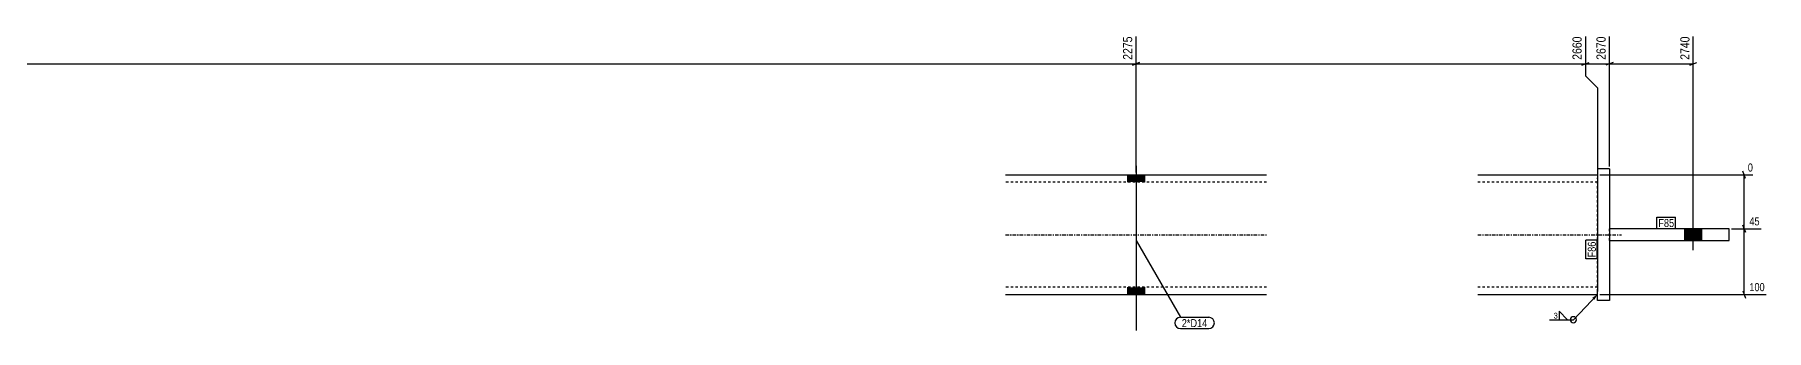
# Model space of a CAD drawing. Header units: millimetres. Extents: x 17 to 23879, y 5 to 976.
# Drawn here: x 22434 to 23879, y 63 to 310 of the extents above; entities that cross this region are included whole.
import ezdxf

# ---------------------------------------------------------------- set-up
doc = ezdxf.new("R2010")
doc.units = ezdxf.units.MM
doc.linetypes.add('DXK_LINE_DOT2', pattern=[3.9198, 1.9599, -1.9599])
doc.linetypes.add('DXK_LINE_DOT3', pattern=[5.9187, 2.979, -0.9799, 0.9799, -0.9799])
for name, color, linetype in [('MÅLSÆTNING', 7, 'Continuous'), ('STÅL', 7, 'Continuous'), ('TEKST', 7, 'Continuous')]:
    doc.layers.add(name, color=color, linetype=linetype)
doc.styles.add('Arial Narrow', font='ARIALN.TTF', dxfattribs={"height": 0.2})

msp = doc.modelspace()

# ---------------------------------------------------------------- hatches: boundary and pattern name
at = {"layer": 'STÅL', "linetype": 'Continuous'}
for points in [[(23360.2, 193), (23346.2, 193), (23346.2, 187), (23360.2, 187)], [(23360.2, 193), (23346.2, 193), (23346.2, 187), (23360.2, 187)], [(23825.4, 148), (23811.4, 148), (23811.4, 138), (23825.4, 138)], [(23825.4, 148), (23811.4, 148), (23811.4, 138), (23825.4, 138)], [(23360.2, 99), (23346.2, 99), (23346.2, 93), (23360.2, 93)], [(23360.2, 99), (23346.2, 99), (23346.2, 93), (23360.2, 93)]]:
    msp.add_hatch(color=96, dxfattribs=at).paths.add_polyline_path(points)
at = {"layer": 'TEKST', "linetype": 'Continuous'}
msp.add_hatch(color=3, dxfattribs=at).paths.add_polyline_path([(23734, 90.2), (23738.4, 93), (23735.8, 88.5)])

# ---------------------------------------------------------------- linework, layer by layer
at = {"layer": 'MÅLSÆTNING', "color": 7, "linetype": 'Continuous'}
for p, q in [((23353.2, 195), (23353.2, 308.7)), ((23728.4, 308.7), (23728.4, 275.8)), ((23748.4, 200), (23748.4, 308.7)), ((23748.4, 200), (23748.4, 308.7)), ((23818.4, 155), (23818.4, 308.7)), ((21088.2, 285.8), (23353.2, 285.8)), ((23350.2, 284.6), (23356.2, 287)), ((23725.4, 284.6), (23731.4, 287)), ((23728.4, 285.8), (23748.4, 285.8)), ((23728.4, 275.8), (23738.4, 265.8)), ((23728.4, 275.8), (23738.4, 265.8)), ((23751.4, 287), (23745.4, 284.6)), ((23751.4, 287), (23745.4, 284.6)), ((23748.4, 285.8), (23818.4, 285.8)), ((23815.4, 284.6), (23821.4, 287)), ((23738.4, 265.8), (23738.4, 195)), ((23738.4, 265.8), (23738.4, 195)), ((23740.4, 193), (23868.2, 193)), ((23862.1, 190), (23859.7, 196)), ((23850.4, 148), (23875, 148)), ((23862.1, 145), (23859.7, 151)), ((23860.9, 93), (23860.9, 148)), ((23740.4, 93), (23879.3, 93)), ((23859.7, 96), (23862.1, 90))]:
    msp.add_line(p, q, dxfattribs=at)
at = {"layer": 'STÅL', "color": 2, "linetype": 'Continuous'}
for p, q in [((23244.2, 193), (23462.2, 193)), ((23638.4, 193), (23738.4, 193)), ((23738.4, 198), (23738.4, 190.4)), ((23748.4, 198), (23738.4, 198)), ((23738.4, 190.4), (23738.4, 189.4)), ((23738.4, 189.4), (23738.4, 181)), ((23748.4, 198), (23748.4, 148)), ((23738.4, 181), (23738.4, 95.5)), ((23748.4, 148), (23748.4, 138)), ((23848.4, 148), (23748.4, 148)), ((23848.4, 138), (23848.4, 148)), ((23748.4, 138), (23848.4, 138)), ((23748.4, 138), (23748.4, 88)), ((23244.2, 93), (23462.2, 93)), ((23638.4, 93), (23738.4, 93)), ((23738.4, 88), (23738.4, 95.5)), ((23748.4, 88), (23738.4, 88))]:
    msp.add_line(p, q, dxfattribs=at)
at = {"layer": 'STÅL', "color": 96, "linetype": 'Continuous'}
for p, q in [((23346.2, 193), (23346.2, 187)), ((23346.2, 193), (23346.2, 187)), ((23353.2, 200.5), (23353.2, 63)), ((23353.2, 200.5), (23353.2, 63)), ((23360.2, 193), (23360.2, 187)), ((23360.2, 193), (23360.2, 187)), ((23818.4, 130), (23818.4, 178)), ((23818.4, 130), (23818.4, 178)), ((23811.4, 138), (23811.4, 148)), ((23811.4, 138), (23811.4, 148)), ((23825.4, 138), (23825.4, 148)), ((23825.4, 138), (23825.4, 148)), ((23346.2, 99), (23346.2, 93)), ((23346.2, 99), (23346.2, 93)), ((23360.2, 99), (23360.2, 93)), ((23360.2, 99), (23360.2, 93))]:
    msp.add_line(p, q, dxfattribs=at)
at = {"layer": 'STÅL', "color": 7, "linetype": 'DXK_LINE_DOT2'}
for p, q in [((23738.4, 193), (23738.4, 190.4)), ((23738.4, 95.5), (23738.4, 190.4)), ((23462.2, 187), (23244.2, 187)), ((23738.4, 187), (23638.4, 187)), ((23738.4, 185.6), (23738.4, 181)), ((23748.4, 138), (23748.4, 148)), ((23462.2, 99), (23244.2, 99)), ((23738.4, 99), (23638.4, 99)), ((23738.4, 99), (23738.4, 99.4)), ((23738.4, 93.9), (23738.4, 95.5)), ((23738.4, 93), (23738.4, 93.9))]:
    msp.add_line(p, q, dxfattribs=at)
at = {"layer": 'STÅL', "color": 7, "linetype": 'DXK_LINE_DOT3'}
for p, q in [((23244.2, 143), (23462.2, 143)), ((23638.4, 143), (23758.4, 143))]:
    msp.add_line(p, q, dxfattribs=at)
at = {"layer": 'TEKST', "color": 3, "linetype": 'Continuous'}
msp.add_line((23738.4, 93), (23718.3, 71.9), dxfattribs=at)
for start, end in [(90, 270), (270, 90)]:
    msp.add_arc((23718.3, 71.9), 2.5, start, end, dxfattribs=at)

# ---------------------------------------------------------------- wipeouts: each hides what was drawn before it
at = {"color": 0}
for points in [[(23412.7, 65.7), (23412.7, 72.7), (23391.4, 72.7), (23391.4, 65.7)], [(23705.2, 72.5), (23705.2, 78.3), (23701.4, 78.3), (23701.4, 72.5)]]:
    msp.add_wipeout(points, dxfattribs=at).dxf.layer = 'TEKST'

# ---------------------------------------------------------------- next in the draw order: linework, layer by layer
at = {"layer": 'TEKST', "color": 3, "linetype": 'Continuous'}
for p, q in [((23713.4, 71.9), (23706.3, 79.1)), ((23706.3, 79.1), (23706.3, 71.9)), ((23698.3, 71.9), (23718.3, 71.9)), ((23706.3, 71.9), (23713.4, 71.9))]:
    msp.add_line(p, q, dxfattribs=at)

# ---------------------------------------------------------------- next in the draw order: texts
at = {"layer": 'TEKST', "color": 3, "style": 'Arial Narrow'}
msp.add_text('3', height=4.77, dxfattribs=at).set_placement((23701.8, 72.9))

# ---------------------------------------------------------------- next in the draw order: wipeouts: each hides what was drawn before it
at = {"color": 0, "linetype": 'Continuous'}
for points in [[(23351.6, 310.3), (23340.4, 310.3), (23340.4, 287.6), (23351.6, 287.6)], [(23746.8, 310.3), (23735.6, 310.3), (23735.6, 287.6), (23746.8, 287.6)], [(23816.8, 310.3), (23805.6, 310.3), (23805.6, 287.6), (23816.8, 287.6)], [(23875.1, 149.4), (23875.1, 159.2), (23863.8, 159.2), (23863.8, 149.4)], [(23879.4, 94.4), (23879.4, 104.2), (23863.8, 104.2), (23863.8, 94.4)]]:
    msp.add_wipeout(points, dxfattribs=at).dxf.layer = 'MÅLSÆTNING'
at = {"color": 0}
for points in [[(23802.4, 149.4), (23802.4, 156.4), (23789.2, 156.4), (23789.2, 149.4)], [(23737, 137.2), (23730, 137.2), (23730, 124), (23737, 124)], [(23412.7, 65.7), (23412.7, 72.7), (23391.4, 72.7), (23391.4, 65.7)]]:
    msp.add_wipeout(points, dxfattribs=at).dxf.layer = 'TEKST'

# ---------------------------------------------------------------- next in the draw order: linework, layer by layer
at = {"layer": 'MÅLSÆTNING', "color": 7, "linetype": 'Continuous'}
for p, q in [((23353.2, 195), (23353.2, 308.7)), ((23728.4, 308.7), (23728.4, 275.8)), ((23356.2, 287), (23350.2, 284.6)), ((23353.2, 285.8), (23728.4, 285.8)), ((23725.4, 284.6), (23731.4, 287)), ((23860.9, 148), (23860.9, 193)), ((23850.4, 148), (23875, 148)), ((23859.7, 151), (23862.1, 145))]:
    msp.add_line(p, q, dxfattribs=at)
at = {"layer": 'TEKST', "color": 7, "linetype": 'Continuous'}
for p, q in [((23353.2, 138), (23390.2, 73.9)), ((23390.2, 73.9), (23413.9, 73.9)), ((23390.2, 64.5), (23413.9, 64.5))]:
    msp.add_line(p, q, dxfattribs=at)
for centre, start, end in [((23390.2, 69.2), 90, 270), ((23413.9, 69.2), 270, 90)]:
    msp.add_arc(centre, 4.7, start, end, dxfattribs=at)

# ---------------------------------------------------------------- next in the draw order: texts
at = {"layer": 'MÅLSÆTNING', "color": 3, "linetype": 'Continuous', "style": 'Arial Narrow'}
for s, p in [('2275', (23350, 289.2)), ('2670', (23745.2, 289.2)), ('2740', (23815.2, 289.2))]:
    msp.add_text(s, height=7.64, rotation=90.0002, dxfattribs=at).set_placement(p)
for s, p in [('45', (23865.2, 150.8)), ('100', (23865.2, 95.8))]:
    msp.add_text(s, height=6.68, dxfattribs=at).set_placement(p)
at = {"layer": 'TEKST', "color": 3, "style": 'Arial Narrow'}
msp.add_text('2*D14', height=6.68, dxfattribs=at).set_placement((23391.4, 65.7))

# ---------------------------------------------------------------- next in the draw order: wipeouts: each hides what was drawn before it
at = {"color": 0}
for points in [[(23802.4, 149.4), (23802.4, 156.4), (23789.2, 156.4), (23789.2, 149.4)], [(23737, 137.2), (23730, 137.2), (23730, 124), (23737, 124)]]:
    msp.add_wipeout(points, dxfattribs=at).dxf.layer = 'TEKST'

# ---------------------------------------------------------------- next in the draw order: linework, layer by layer
at = {"layer": 'TEKST', "color": 7, "linetype": 'Continuous'}
for p, q in [((23788, 157.6), (23803.6, 157.6)), ((23788, 148.2), (23788, 157.6)), ((23788, 148.2), (23803.6, 148.2)), ((23803.6, 148.2), (23803.6, 157.6)), ((23728.8, 122.8), (23728.8, 138.4)), ((23738.2, 138.4), (23728.8, 138.4)), ((23738.2, 122.8), (23738.2, 138.4)), ((23738.2, 122.8), (23728.8, 122.8))]:
    msp.add_line(p, q, dxfattribs=at)

# ---------------------------------------------------------------- next in the draw order: texts
at = {"layer": 'TEKST', "color": 3, "style": 'Arial Narrow'}
msp.add_text('F85', height=6.68, dxfattribs=at).set_placement((23789.2, 149.4))
msp.add_text('F86', height=6.68, rotation=90.0002, dxfattribs=at).set_placement((23737, 124))

# ---------------------------------------------------------------- next in the draw order: wipeouts: each hides what was drawn before it
at = {"color": 0, "linetype": 'Continuous'}
for points in [[(23726.8, 310.3), (23715.6, 310.3), (23715.6, 287.6), (23726.8, 287.6)], [(23869.6, 194.4), (23869.6, 204.2), (23862.5, 204.2), (23862.5, 194.4)]]:
    msp.add_wipeout(points, dxfattribs=at).dxf.layer = 'MÅLSÆTNING'

# ---------------------------------------------------------------- next in the draw order: texts
at = {"layer": 'MÅLSÆTNING', "color": 3, "linetype": 'Continuous', "style": 'Arial Narrow'}
msp.add_text('2660', height=7.64, rotation=90.0002, dxfattribs=at).set_placement((23725.2, 289.2))
msp.add_text('0', height=6.68, dxfattribs=at).set_placement((23863.9, 195.8))

doc.saveas('drawing.dxf')
